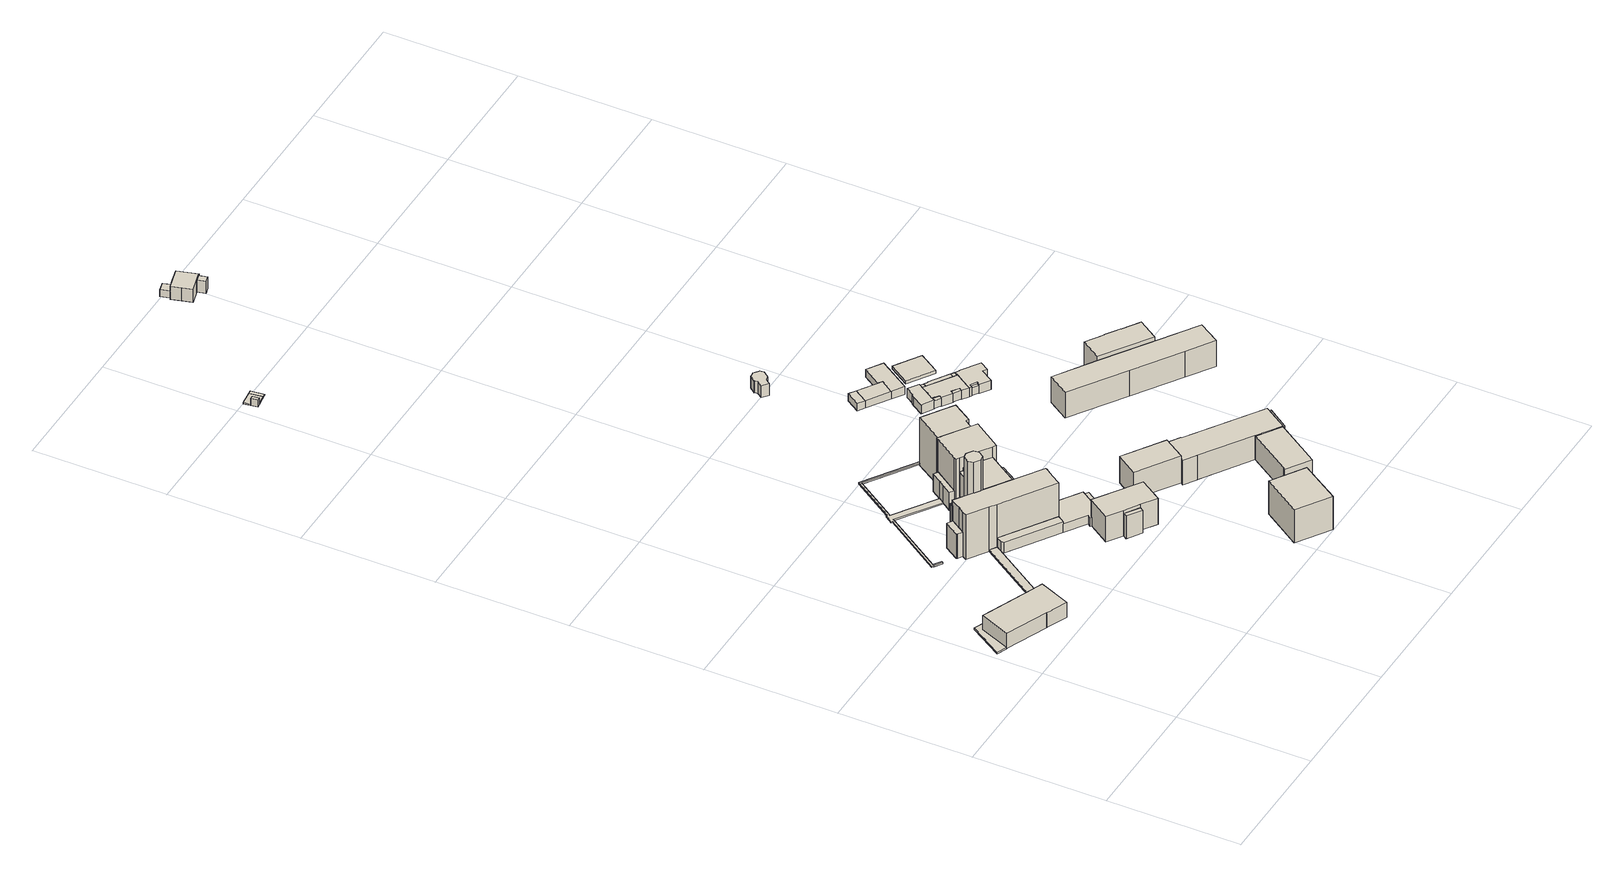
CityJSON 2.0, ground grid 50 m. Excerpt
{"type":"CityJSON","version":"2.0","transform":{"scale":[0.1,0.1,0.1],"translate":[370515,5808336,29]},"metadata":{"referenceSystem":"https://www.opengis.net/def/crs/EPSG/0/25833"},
"CityObjects":{
"building1":{"type":"Building","attributes":{"Gemeindeschluessel":"11000006","BezugspunktDach":"2200","function":"31001_3211","measuredHeight":6.89,"storeysAboveGround":1},"address":[{"country":"Germany","locality":"Berlin","thoroughfareNumber":"36B (1)","thoroughfareName":"Königstraße"}],"geometry":[{"type":"Solid","lod":"1","boundaries":[[[[0,1,2,3,4,5,6,7,8]],[[9,10,11,12,13,14,15,16,17]],[[9,17,8,7]],[[10,9,7,6]],[[11,10,6,5]],[[12,11,5,4]],[[13,12,4,3]],[[14,13,3,2]],[[15,14,2,1]],[[16,15,1,0]],[[17,16,0,8]]]]}]},
"building2":{"type":"Building","attributes":{"Gemeindeschluessel":"11000006","BezugspunktDach":"2200","function":"51009_1610","measuredHeight":0.517,"storeysAboveGround":0},"address":[{"country":"Germany","locality":"Berlin"}],"geometry":[{"type":"Solid","lod":"1","boundaries":[[[[18,19,20,21,22,23,24,25,26,27,28]],[[29,30,31,32,33,34,35,36,37,38,39]],[[29,39,28,27]],[[30,29,27,26]],[[31,30,26,25]],[[32,31,25,24]],[[33,32,24,23]],[[34,33,23,22]],[[35,34,22,21]],[[36,35,21,20]],[[37,36,20,19]],[[38,37,19,18]],[[39,38,18,28]]]]}]},
"building3":{"type":"Building","attributes":{"Gemeindeschluessel":"11000006","BezugspunktDach":"2200","function":"51009_1610","measuredHeight":0.53,"storeysAboveGround":0},"address":[{"country":"Germany","locality":"Berlin"}],"geometry":[{"type":"Solid","lod":"1","boundaries":[[[[40,41,42,43,44,45,46,47,48,49,50,51,52,53,54,55,56,57,58,59,60]],[[61,62,63,64,65,66,67,68,69,70,71,72,73,74,75,76,77,78,79,80,81]],[[61,81,60,59]],[[62,61,59,58]],[[63,62,58,57]],[[64,63,57,56]],[[65,64,56,55]],[[66,65,55,54]],[[67,66,54,53]],[[68,67,53,52]],[[69,68,52,51]],[[70,69,51,50]],[[71,70,50,49]],[[72,71,49,48]],[[73,72,48,47]],[[74,73,47,46]],[[75,74,46,45]],[[76,75,45,44]],[[77,76,44,43]],[[78,77,43,42]],[[79,78,42,41]],[[80,79,41,40]],[[81,80,40,60]]]]}]},
"building4":{"type":"Building","attributes":{"name":"Jagdschloss Glienicke (Internationale Begegnungsstätte)","Gemeindeschluessel":"11000006","function":"31001_3031"},"address":[{"country":"Germany","locality":"Berlin","thoroughfareNumber":"36B","thoroughfareName":"Königstraße"}],"children":["building4-1","building4-2","building4-3","building4-4","building4-5","building4-6","building4-7","building4-8","building4-9","building4-10","building4-11","building4-12","building4-13","building4-14","building4-15","building4-16"]},
"building4-1":{"type":"BuildingPart","attributes":{"BezugspunktDach":"2200","measuredHeight":31.21,"storeysAboveGround":5},"parents":["building4"],"geometry":[{"type":"MultiSurface","lod":"1","boundaries":[[[82,83,84,85,86,87,88,89]],[[90,91,92,93,94,95,96,97]],[[90,97,89,88]],[[91,90,88,87]],[[92,91,87,86]],[[98,99,86,85]],[[100,101,85,84]],[[102,103,84,83]],[[96,104,105,95,83,82]],[[106,107,108,82,89]],[[93,92,99,98]],[[94,93,101,100]],[[95,94,103,102]],[[95,105,104,96]],[[97,96,108,107,106]]]}]},
"building4-2":{"type":"BuildingPart","attributes":{"BezugspunktDach":"2200","measuredHeight":17.56,"storeysAboveGround":5},"parents":["building4"],"geometry":[{"type":"MultiSurface","lod":"1","boundaries":[[[109,110,111,112,113,114,115]],[[116,117,118,119,120,121,122]],[[116,122,115,114]],[[117,116,114,113]],[[118,117,113,112]],[[119,118,112,111]],[[120,119,111,110]],[[121,120,110,109]],[[123,121,109,115,122]]]}]},
"building4-3":{"type":"BuildingPart","attributes":{"BezugspunktDach":"2200","measuredHeight":5.27,"storeysAboveGround":5},"parents":["building4"],"geometry":[{"type":"MultiSurface","lod":"1","boundaries":[[[124,125,126,127,128,129,130,131,132,133,134]],[[135,136,137,138,139,140,141,142,143,144,145]],[[137,136,132,131]],[[146,147,137,131,130]],[[148,146,138,130,129]],[[140,139,129,128]],[[143,142,126,125]],[[144,143,125,124]],[[145,144,124,134]],[[134,133,135,145]],[[138,137,147,146]],[[139,138,146,148]],[[140,128,127,141]],[[142,141,127,126]]]}]},
"building4-4":{"type":"BuildingPart","attributes":{"BezugspunktDach":"2200","measuredHeight":2.59,"storeysAboveGround":5},"parents":["building4"],"geometry":[{"type":"MultiSurface","lod":"1","boundaries":[[[149,150,151,152,153,154,155,156,157,158,147,148]],[[137,159,160,161,162,163,164,165,166,167,168,139]],[[159,137,147,158]],[[160,159,158,157]],[[161,160,157,156]],[[162,161,156,155]],[[163,162,155,154]],[[164,163,154,153]],[[165,164,153,152]],[[166,165,152,151]],[[167,166,151,150]],[[168,167,150,149]],[[139,168,149,148]],[[169,137,170,138,146,147]],[[139,148,146,138]]]}]},
"building4-5":{"type":"BuildingPart","attributes":{"BezugspunktDach":"2200","measuredHeight":12.16,"storeysAboveGround":5},"parents":["building4"],"geometry":[{"type":"MultiSurface","lod":"1","boundaries":[[[171,172,173,174,175,176,177,178,179]],[[180,181,182,183,184,185,186,187,188]],[[180,188,179,178]],[[189,127,126,178,177]],[[181,180,142,141]],[[128,127,177,176]],[[182,181,141,140]],[[183,182,176,175]],[[184,183,175,174]],[[185,184,174,173]],[[186,185,173,172]],[[187,190,191,172,171]],[[188,187,171,179]],[[141,142,126,127,189]],[[140,141,127,128]],[[186,191,190,187]]]}]},
"building4-6":{"type":"BuildingPart","attributes":{"BezugspunktDach":"2200","measuredHeight":9.57,"storeysAboveGround":5},"parents":["building4"],"geometry":[{"type":"MultiSurface","lod":"1","boundaries":[[[192,191,190,193]],[[187,186,194,195]],[[187,195,193,190]],[[194,186,191,192]],[[195,194,192,193]],[[196,186,187,190,191]]]}]},
"building4-7":{"type":"BuildingPart","attributes":{"BezugspunktDach":"2200","measuredHeight":10.25,"storeysAboveGround":5},"parents":["building4"],"geometry":[{"type":"MultiSurface","lod":"1","boundaries":[[[197,198,199,200,201,202]],[[203,204,205,206,207,208]],[[203,208,202,201]],[[204,203,201,200]],[[205,204,200,199]],[[207,206,198,197]],[[208,207,197,202]],[[209,210,198,206]],[[205,199,210,209]]]}]},
"building4-8":{"type":"BuildingPart","attributes":{"BezugspunktDach":"2200","measuredHeight":16.36,"storeysAboveGround":5},"parents":["building4"],"geometry":[{"type":"MultiSurface","lod":"1","boundaries":[[[107,106,211,212]],[[213,214,215,216]],[[213,216,212,211]],[[214,213,211,106]],[[215,214,106,97,96,107]],[[107,96,97,106]],[[216,215,217,107,212]]]}]},
"building4-9":{"type":"BuildingPart","attributes":{"BezugspunktDach":"2200","measuredHeight":20.99,"storeysAboveGround":5},"parents":["building4"],"geometry":[{"type":"MultiSurface","lod":"1","boundaries":[[[218,219,220,221,222,223,101,100]],[[224,225,226,227,228,229,230,231]],[[224,231,94,93]],[[232,98,224,101,223]],[[228,227,221,220]],[[233,234,228,220,219]],[[235,233,229,219,218]],[[231,103,235,230,218,100]],[[93,94,100,101]],[[225,224,98,232]],[[226,236,237,222]],[[225,223,237,236]],[[238,227,226,222,221]],[[229,228,234,233]],[[230,229,233,235]],[[230,235,103,231]]]}]},
"building4-10":{"type":"BuildingPart","attributes":{"BezugspunktDach":"2200","measuredHeight":16.24,"storeysAboveGround":5},"parents":["building4"],"geometry":[{"type":"Solid","lod":"1","boundaries":[[[[98,232,239,99]],[[240,225,224,241]],[[240,241,99,239]],[[241,224,98,93,92,99]],[[240,239,232,225]],[[224,225,232,98]],[[99,92,93,98]]]]}]},
"building4-11":{"type":"BuildingPart","attributes":{"BezugspunktDach":"2200","measuredHeight":4.38,"storeysAboveGround":5},"parents":["building4"],"geometry":[{"type":"MultiSurface","lod":"1","boundaries":[[[242,243,244,245,246]],[[247,135,145,248,249]],[[247,249,246,245]],[[145,134,133,244,243]],[[248,145,243,242]],[[249,248,242,246]],[[135,247,250,245,244]],[[135,133,134,145]]]}]},
"building4-12":{"type":"BuildingPart","attributes":{"BezugspunktDach":"2200","measuredHeight":7.49,"storeysAboveGround":5},"parents":["building4"],"geometry":[{"type":"Solid","lod":"1","boundaries":[[[[251,252,253,254,255,256]],[[257,258,259,260,261,262]],[[257,262,256,255]],[[258,257,255,254]],[[259,258,254,253]],[[260,259,253,252]],[[262,261,251,256]],[[260,252,251,261]]]]}]},
"building4-13":{"type":"BuildingPart","attributes":{"BezugspunktDach":"2200","measuredHeight":16.71,"storeysAboveGround":5},"parents":["building4"],"geometry":[{"type":"MultiSurface","lod":"1","boundaries":[[[263,264,265,266,234,233,103,102]],[[231,229,228,267,268,269,270,271]],[[231,271,95,94,103]],[[267,228,234,266]],[[268,267,266,265]],[[269,268,265,264]],[[270,269,264,263]],[[263,272,270]],[[102,103,94,95]],[[273,229,230,235,233]],[[231,103,235,230]],[[228,229,233,234]]]}]},
"building4-14":{"type":"BuildingPart","attributes":{"BezugspunktDach":"2200","measuredHeight":21.12,"storeysAboveGround":5},"parents":["building4"],"geometry":[{"type":"MultiSurface","lod":"1","boundaries":[[[274,275,276,277,278,279,280,281,282]],[[283,122,120,284,285,286,287,288,289]],[[283,289,282,281]],[[122,283,281,280]],[[110,109,115,280,279]],[[284,120,279,278]],[[285,284,278,277]],[[286,285,277,276]],[[287,286,276,275]],[[288,287,275,274]],[[120,121,109,110]],[[121,122,115,109]],[[290,291,282,289]],[[288,274,291,292,290]]]}]},
"building4-15":{"type":"BuildingPart","attributes":{"BezugspunktDach":"2200","measuredHeight":27.35,"storeysAboveGround":5},"parents":["building4"],"geometry":[{"type":"MultiSurface","lod":"1","boundaries":[[[293,294,295,296,297,298,299,300,301,302,303,304,305]],[[306,307,308,309,289,290,288,310,311,227,236,240,312]],[[306,312,305,304]],[[252,251,304,303]],[[307,306,261,260]],[[308,307,303,302]],[[309,308,302,301]],[[289,309,301,300]],[[291,282,300,299]],[[313,274,291,290,299,298]],[[310,288,298,297]],[[311,310,297,296]],[[227,311,296,295]],[[237,222,226,222,221,295,294]],[[240,239,232,225,223,237,236,294,293]],[[312,240,293,305]],[[260,261,251,252]],[[290,289,282,291]],[[288,314,290,291,274,313]],[[236,226,222,237]],[[227,221,222,226]],[[236,237,223,225]],[[225,232,239,240]]]}]},
"building4-16":{"type":"BuildingPart","attributes":{"BezugspunktDach":"2200","measuredHeight":21.23,"storeysAboveGround":5},"parents":["building4"],"geometry":[{"type":"MultiSurface","lod":"1","boundaries":[[[315,316,317,318,319,320,105,104,321,322,323,324,325]],[[206,209,205,216,215,271,270,326,327,328,329,330,331]],[[206,331,325,324]],[[210,198,206,209,206,324,323]],[[205,209,323,322],[205,199,210,209]],[[216,205,322,321]],[[107,212,216,321,104]],[[271,215,104,96,95,105]],[[272,263,102,105,320]],[[326,270,320,319]],[[332,132,333,319,318]],[[327,326,136,334]],[[328,327,334,135,133,332,318,317]],[[247,245,244,135,247,329,328,317,316]],[[330,329,316,315]],[[331,330,315,325]],[[209,206,198,210]],[[210,199,205,209]],[[215,216,212,107]],[[105,95,96,104]],[[270,271,102,263,272]],[[334,136,333,132,332]],[[332,133,135,334]],[[135,244,245,247]]]}]},
"building5":{"type":"Building","attributes":{"Gemeindeschluessel":"11000006","BezugspunktDach":"2200","function":"51009_1610","measuredHeight":3,"storeysAboveGround":0},"address":[{"country":"Germany","locality":"Berlin"}],"geometry":[{"type":"Solid","lod":"1","boundaries":[[[[335,336,337,338]],[[339,340,341,342]],[[339,342,338,337]],[[340,339,337,336]],[[341,340,336,335]],[[342,341,335,338]]]]}]},
"building6":{"type":"Building","attributes":{"Gemeindeschluessel":"11000006","BezugspunktDach":"2200","function":"31001_1000","measuredHeight":0.461,"storeysAboveGround":1},"address":[{"country":"Germany","locality":"Berlin","thoroughfareNumber":"36B (9)","thoroughfareName":"Königstraße"}],"geometry":[{"type":"Solid","lod":"1","boundaries":[[[[343,344,345,346,347,348,349]],[[350,351,352,340,339,342,353]],[[350,353,349,348]],[[351,350,348,347]],[[352,351,347,346]],[[340,352,346,345]],[[339,340,345,344]],[[342,339,344,343]],[[353,342,343,349]]]]}]},
"building7":{"type":"Building","attributes":{"Gemeindeschluessel":"11000006","BezugspunktDach":"2200","function":"51009_1610","measuredHeight":0.408,"storeysAboveGround":0},"address":[{"country":"Germany","locality":"Berlin"}],"geometry":[{"type":"Solid","lod":"1","boundaries":[[[[347,354,355,348]],[[356,357,358,359]],[[356,359,348,355]],[[357,356,355,354]],[[358,357,354,347]],[[359,358,347,348]]]]}]},
"building8":{"type":"Building","attributes":{"Gemeindeschluessel":"11000006","BezugspunktDach":"2200","function":"31001_2070","measuredHeight":17.35,"storeysAboveGround":2},"address":[{"country":"Germany","locality":"Berlin","thoroughfareNumber":"36B (2)","thoroughfareName":"Königstraße"}],"geometry":[{"type":"Solid","lod":"1","boundaries":[[[[360,361,362,363]],[[364,365,366,367]],[[364,367,363,362]],[[365,364,362,361]],[[366,365,361,360]],[[367,366,360,363]]]]}]},
"building9":{"type":"Building","attributes":{"Gemeindeschluessel":"11000006","function":"31001_2070"},"address":[{"country":"Germany","locality":"Berlin","thoroughfareNumber":"36B (4)","thoroughfareName":"Königstraße"}],"children":["building9-1","building9-2","building9-3","building9-4"]},
"building9-1":{"type":"BuildingPart","attributes":{"BezugspunktDach":"2200","measuredHeight":11.66,"storeysAboveGround":2},"parents":["building9"],"geometry":[{"type":"MultiSurface","lod":"1","boundaries":[[[368,369,370,371,372,373,374,375,376,377,378,379,380,381,382,383]],[[384,385,386,387,388,389,390,391,392,393,394,395,396,397,398,399]],[[384,399,383,382]],[[388,387,379,378]],[[389,388,378,377]],[[390,389,377,376]],[[391,390,376,375]],[[400,401,375,374]],[[402,400,374,373]],[[403,402,393,373,372]],[[395,394,372,371]],[[396,404,405,406,371,370]],[[397,396,370,369]],[[398,397,369,368]],[[399,398,368,383]],[[385,384,382,381]],[[386,385,381,380]],[[387,407,386,380,379]],[[392,391,401,400]],[[393,392,400,402]],[[394,393,402,403]],[[408,405,404,396]],[[408,395,409,406,405]]]}]},
"building9-2":{"type":"BuildingPart","attributes":{"BezugspunktDach":"2200","measuredHeight":11.99,"storeysAboveGround":2},"parents":["building9"],"geometry":[{"type":"MultiSurface","lod":"1","boundaries":[[[410,411,412,413]],[[414,387,384,415]],[[414,415,413,412]],[[387,414,412,411]],[[382,381,380,379,411,410]],[[415,384,410,413]],[[384,385,381,382]],[[385,416,386,380,381]],[[387,379,380,386]]]}]},
"building9-3":{"type":"BuildingPart","attributes":{"BezugspunktDach":"2200","measuredHeight":8.84,"storeysAboveGround":2},"parents":["building9"],"geometry":[{"type":"MultiSurface","lod":"1","boundaries":[[[417,418,401,403]],[[391,419,420,394]],[[419,391,401,418]],[[420,419,418,417]],[[394,420,417,403]],[[392,400,401,391]],[[393,402,400,392]],[[403,402,393,394]]]}]},
"building9-4":{"type":"BuildingPart","attributes":{"BezugspunktDach":"2200","measuredHeight":10.75,"storeysAboveGround":2},"parents":["building9"],"geometry":[{"type":"Solid","lod":"1","boundaries":[[[[421,406,405,404,422,423]],[[424,396,408,395,425,426]],[[424,426,423,422]],[[396,424,422,404]],[[425,395,406,421]],[[426,425,421,423]],[[408,396,404,405]],[[395,408,405,406]]]]}]},
"building10":{"type":"Building","attributes":{"Gemeindeschluessel":"11000006","BezugspunktDach":"2200","function":"51009_1610","measuredHeight":3.09,"storeysAboveGround":0},"address":[{"country":"Germany","locality":"Berlin"}],"geometry":[{"type":"Solid","lod":"1","boundaries":[[[[427,428,429,430]],[[431,432,433,434]],[[431,434,430,429]],[[432,431,429,428]],[[433,432,428,427]],[[434,433,427,430]]]]}]},
"building11":{"type":"Building","attributes":{"Gemeindeschluessel":"11000006","BezugspunktDach":"2200","function":"31001_1000","measuredHeight":4.92,"storeysAboveGround":1},"address":[{"country":"Germany","locality":"Berlin","thoroughfareNumber":"36B (8)","thoroughfareName":"Königstraße"}],"geometry":[{"type":"Solid","lod":"1","boundaries":[[[[435,436,437,438,439,440,441,442,443,444,445,446,447]],[[448,449,450,451,452,453,454,455,456,457,458,459,460]],[[448,460,447,446]],[[449,448,446,445]],[[450,449,445,444]],[[451,450,444,443]],[[452,451,443,442]],[[453,452,442,441]],[[454,453,441,440]],[[455,454,440,439]],[[456,455,439,438]],[[457,456,438,437]],[[458,457,437,436]],[[459,458,436,435]],[[460,459,435,447]]]]}]},
"building12":{"type":"Building","attributes":{"Gemeindeschluessel":"11000006","BezugspunktDach":"2200","function":"51009_1610","measuredHeight":3.27,"storeysAboveGround":0},"address":[{"country":"Germany","locality":"Berlin"}],"geometry":[{"type":"Solid","lod":"1","boundaries":[[[[461,462,463,464]],[[465,466,467,468]],[[465,468,464,463]],[[466,465,463,462]],[[467,466,462,461]],[[468,467,461,464]]]]}]},
"building13":{"type":"Building","attributes":{"Gemeindeschluessel":"11000006","BezugspunktDach":"2200","function":"31001_2463","measuredHeight":3.05,"storeysAboveGround":1},"address":[{"country":"Germany","locality":"Berlin","thoroughfareNumber":"36B (6)","thoroughfareName":"Königstraße"}],"geometry":[{"type":"Solid","lod":"1","boundaries":[[[[469,470,471,428,427]],[[432,472,473,474,433]],[[432,433,427,428]],[[472,432,428,471]],[[473,472,471,470]],[[474,473,470,469]],[[433,474,469,427]]]]}]},
"building14":{"type":"Building","attributes":{"Gemeindeschluessel":"11000006","BezugspunktDach":"2200","function":"51009_1610","measuredHeight":3.47,"storeysAboveGround":0},"address":[{"country":"Germany","locality":"Berlin"}],"geometry":[{"type":"Solid","lod":"1","boundaries":[[[[475,476,477,478]],[[479,480,481,482]],[[479,482,478,477]],[[480,479,477,476]],[[481,480,476,475]],[[482,481,475,478]]]]}]},
"building15":{"type":"Building","attributes":{"Gemeindeschluessel":"11000006","BezugspunktDach":"2200","function":"51009_1610","measuredHeight":3.46,"storeysAboveGround":0},"address":[{"country":"Germany","locality":"Berlin"}],"geometry":[{"type":"Solid","lod":"1","boundaries":[[[[483,484,485,486,487,488]],[[489,490,491,492,493,494]],[[489,494,488,487]],[[490,489,487,486]],[[491,490,486,485]],[[492,491,485,484]],[[493,492,484,483]],[[494,493,483,488]]]]}]},
"building16":{"type":"Building","attributes":{"Gemeindeschluessel":"11000006","function":"31001_1010"},"address":[{"country":"Germany","locality":"Berlin","thoroughfareNumber":"36B (5)","thoroughfareName":"Königstraße"}],"children":["building16-1","building16-2","building16-3","building16-4"]},
"building16-1":{"type":"BuildingPart","attributes":{"BezugspunktDach":"2200","measuredHeight":4.57,"storeysAboveGround":1},"parents":["building16"],"geometry":[{"type":"MultiSurface","lod":"1","boundaries":[[[495,496,478,477,476,475,497,498,499,500,501,502,503]],[[504,505,506,507,508,509,510,511,512,513,514,515,516]],[[503,516,503,502]],[[517,502,504,518,505,504,502,501]],[[506,519,520,521,493,522,523,505,501,500]],[[507,506,500,499]],[[524,525,508,507,499,498],[525,524,499,507]],[[509,497,498,508,498,497]],[[510,509,497,475]],[[511,510,475,476]],[[512,511,476,477]],[[513,512,477,478]],[[514,513,478,496]],[[515,514,496,495]],[[516,515,495,503]],[[504,516,503,502]],[[505,518,517,501]],[[518,504,502,517]],[[523,522,520,519,506]],[[522,493,521,520,526]],[[508,525,524,498]],[[524,525,507,499]],[[508,498,497,509,527]]]}]},
"building16-2":{"type":"BuildingPart","attributes":{"BezugspunktDach":"2200","measuredHeight":4.42,"storeysAboveGround":1},"parents":["building16"],"geometry":[{"type":"MultiSurface","lod":"1","boundaries":[[[528,529,530,531,532,533,534,535,536,537,538,539,499,524,497]],[[525,507,540,541,542,543,544,545,546,547,548,549,550,551,509]],[[540,507,499,539]],[[541,540,539,538]],[[542,541,538,537]],[[543,542,537,536]],[[544,543,536,535]],[[545,544,535,534]],[[546,545,534,533]],[[547,546,533,532]],[[548,547,532,531]],[[549,548,531,530]],[[550,549,530,529]],[[551,550,529,528]],[[509,551,528,497]],[[525,508,498,524]],[[509,497,498,508]],[[507,525,524,499]]]}]},
"building16-3":{"type":"BuildingPart","attributes":{"BezugspunktDach":"2200","measuredHeight":3.6,"storeysAboveGround":1},"parents":["building16"],"geometry":[{"type":"Solid","lod":"1","boundaries":[[[[520,519,552,553,554,555,521]],[[492,491,490,556,506,522,493]],[[492,493,521,555]],[[491,492,555,554]],[[490,491,554,553]],[[556,490,553,552]],[[506,556,552,519]],[[522,506,519,520]],[[493,522,520,521]]]]}]},
"building16-4":{"type":"BuildingPart","attributes":{"BezugspunktDach":"2200","measuredHeight":4.36,"storeysAboveGround":1},"parents":["building16"],"geometry":[{"type":"MultiSurface","lod":"1","boundaries":[[[557,503,517,501,558,559,560,561,562,563,564]],[[565,566,567,568,489,494,505,518,516,569,570]],[[565,570,564,563]],[[566,565,563,562]],[[567,566,562,561]],[[568,567,561,560]],[[489,568,560,559]],[[494,489,559,558]],[[505,494,558,501]],[[569,516,503,557]],[[570,569,557,564]],[[518,505,501,517]],[[516,504,502,503]],[[518,517,502,504]]]}]},
"building17":{"type":"Building","attributes":{"Gemeindeschluessel":"11000006","BezugspunktDach":"2200","function":"31001_2523","measuredHeight":3.2,"storeysAboveGround":1},"address":[{"country":"Germany","locality":"Berlin","thoroughfareNumber":"36B (10)","thoroughfareName":"Königstraße"}],"geometry":[{"type":"Solid","lod":"1","boundaries":[[[[571,572,573,574,575,576]],[[473,472,577,578,579,474]],[[473,474,576,575]],[[472,473,575,574]],[[577,472,574,573]],[[578,577,573,572]],[[579,578,572,571]],[[474,579,571,576]]]]}]},
"building18":{"type":"Building","attributes":{"Gemeindeschluessel":"11000006","BezugspunktDach":"2200","function":"51009_1610","measuredHeight":3.11,"storeysAboveGround":0},"address":[{"country":"Germany","locality":"Berlin"}],"geometry":[{"type":"Solid","lod":"1","boundaries":[[[[580,581,582,583]],[[584,585,586,587]],[[584,587,583,582]],[[585,584,582,581]],[[586,585,581,580]],[[587,586,580,583]]]]}]},
"building19":{"type":"Building","attributes":{"Gemeindeschluessel":"11000006","function":"31001_3030"},"address":[{"country":"Germany","locality":"Berlin","thoroughfareNumber":"35D","thoroughfareName":"Königstraße"}],"children":["building19-1","building19-2"]},
"building19-1":{"type":"BuildingPart","attributes":{"BezugspunktDach":"2200","measuredHeight":5.9,"storeysAboveGround":2},"parents":["building19"],"geometry":[{"type":"MultiSurface","lod":"1","boundaries":[[[588,589,590,591,592,593,594,595,596]],[[597,598,599,600,601,602,603,604,605]],[[606,607,596,595]],[[597,605,608,609,610]],[[598,597,595,594]],[[599,598,594,593]],[[600,599,593,592]],[[601,600,592,591]],[[602,601,591,590]],[[603,602,590,589]],[[604,603,589,588]],[[605,604,588,596]],[[610,609,608,607,606]]]}]},
"building19-2":{"type":"BuildingPart","attributes":{"BezugspunktDach":"2200","measuredHeight":3.01,"storeysAboveGround":2},"parents":["building19"],"geometry":[{"type":"Solid","lod":"1","boundaries":[[[[607,606,611,612,613]],[[614,615,609,608,616]],[[614,616,613,612]],[[615,614,612,611]],[[609,615,611,606]],[[616,608,607,613]],[[608,609,606,607]]]]}]},
"building20":{"type":"Building","attributes":{"Gemeindeschluessel":"11000006","BezugspunktDach":"2200","function":"51009_1610","measuredHeight":4.97,"storeysAboveGround":0},"address":[{"country":"Germany","locality":"Berlin"}],"geometry":[{"type":"Solid","lod":"1","boundaries":[[[[617,618,619,620]],[[621,622,623,624]],[[621,624,620,619]],[[622,621,619,618]],[[623,622,618,617]],[[624,623,617,620]]]]}]},
"building21":{"type":"Building","attributes":{"Gemeindeschluessel":"11000006","BezugspunktDach":"2200","function":"51009_1610","measuredHeight":3.44,"storeysAboveGround":0},"address":[{"country":"Germany","locality":"Berlin"}],"geometry":[{"type":"Solid","lod":"1","boundaries":[[[[625,626,627,628,629,630]],[[631,632,633,634,635,636]],[[631,636,630,629]],[[632,631,629,628]],[[633,632,628,627]],[[634,633,627,626]],[[635,634,626,625]],[[636,635,625,630]]]]}]},
"building22":{"type":"Building","attributes":{"Gemeindeschluessel":"11000006","BezugspunktDach":"2200","function":"31001_1000","measuredHeight":1.31,"storeysAboveGround":1},"address":[{"country":"Germany","locality":"Berlin","thoroughfareNumber":"36B (7)","thoroughfareName":"Königstraße"}],"geometry":[{"type":"Solid","lod":"1","boundaries":[[[[637,638,639,640]],[[641,642,643,644]],[[641,644,640,639]],[[642,641,639,638]],[[643,642,638,637]],[[644,643,637,640]]]]}]},
"building23":{"type":"Building","attributes":{"Gemeindeschluessel":"11000006","function":"31001_2070"},"address":[{"country":"Germany","locality":"Berlin","thoroughfareNumber":"36B (3)","thoroughfareName":"Königstraße"}],"children":["building23-1","building23-2"]},
"building23-1":{"type":"BuildingPart","attributes":{"BezugspunktDach":"2200","measuredHeight":11.69,"storeysAboveGround":2},"parents":["building23"],"geometry":[{"type":"MultiSurface","lod":"1","boundaries":[[[645,646,647,648,649,650,651,652]],[[653,654,655,656,657,658,659,660]],[[653,660,652,651]],[[654,653,651,650]],[[656,655,649,648]],[[657,656,648,647]],[[658,657,647,646]],[[659,658,646,645]],[[660,659,645,652]],[[655,661,654,662,650,649]]]}]},
"building23-2":{"type":"BuildingPart","attributes":{"BezugspunktDach":"2200","measuredHeight":12.95,"storeysAboveGround":2},"parents":["building23"],"geometry":[{"type":"MultiSurface","lod":"1","boundaries":[[[663,664,665,666,667,668,669,670]],[[671,672,673,674,675,676,655,654]],[[671,654,670,669]],[[672,671,669,668]],[[673,672,668,667]],[[674,673,667,666]],[[675,674,666,665]],[[676,675,665,664]],[[655,676,664,663]],[[650,649,677,663,670]],[[654,655,677,649,650]]]}]}
},
"vertices":[
[204,589,87],[203,589,87],[282,556,87],[330,672,87],[330,673,87],[291,689,87],[290,689,87],[91,770,87],[44,655,87],[91,770,24],[290,689,24],[291,689,24],[330,673,24],[330,672,24],[282,556,24],[203,589,24],[204,589,24],[44,655,24],
[44,655,29],[91,770,29],[290,689,29],[291,689,29],[330,673,29],[487,910,29],[499,929,29],[474,946,29],[314,704,29],[84,798,29],[6,670,29],[84,798,23],[314,704,23],[474,946,23],[499,929,23],[487,910,23],[330,673,23],[291,689,23],[290,689,23],[91,770,23],[44,655,23],[6,670,23],
[315,1068,30],[342,1049,30],[346,1055,30],[317,1074,30],[464,1293,30],[465,1295,30],[468,1299,30],[623,1195,30],[638,1216,30],[482,1320,30],[486,1325,30],[591,1482,30],[772,1361,30],[795,1346,30],[799,1352,30],[589,1491,30],[480,1329,30],[476,1331,30],[455,1300,30],[459,1297,30],[308,1072,30],[459,1297,25],[455,1300,25],[476,1331,25],[480,1329,25],[589,1491,25],[799,1352,25],[795,1346,25],[772,1361,25],[591,1482,25],[486,1325,25],[482,1320,25],[638,1216,25],[623,1195,25],[468,1299,25],[465,1295,25],[464,1293,25],[317,1074,25],[346,1055,25],[342,1049,25],[315,1068,25],[308,1072,25],
[516,1026,338],[539,1010,338],[559,1014,338],[574,1036,338],[570,1055,338],[546,1071,338],[527,1067,338],[512,1045,338],[527,1067,26],[546,1071,26],[570,1055,26],[574,1036,26],[559,1014,26],[539,1010,26],[516,1026,26],[512,1045,26],[574,1036,184],[570,1055,184],[559,1014,198],[574,1036,198],[539,1010,189],[559,1014,189],[516,1026,210],[539,1010,210],[512,1045,186],[516,1026,186],[516,1026,147],
[825,1327,178],[855,1307,178],[867,1324,178],[837,1344,178],[806,1364,178],[799,1352,178],[795,1346,178],[799,1352,22],[806,1364,22],[837,1344,22],[867,1324,22],[855,1307,22],[825,1327,22],[795,1346,22],[810,1337,22],
[753,722,60],[745,710,60],[749,707,60],[752,711,60],[784,689,60],[817,738,60],[822,746,60],[855,795,60],[740,871,60],[693,801,60],[675,774,60],[693,801,24],[740,871,24],[855,795,24],[822,746,24],[817,738,24],[784,689,24],[752,711,24],[749,707,24],[745,710,24],[753,722,24],[675,774,24],[822,746,50],[855,795,50],[817,738,50],
[821,736,50],[824,734,50],[827,733,50],[830,733,50],[834,733,50],[837,734,50],[840,736,50],[843,738,50],[845,741,50],[873,783,50],[873,783,24],[845,741,24],[843,738,24],[840,736,24],[837,734,24],[834,733,24],[830,733,24],[827,733,24],[824,734,24],[821,736,24],[855,795,28],[842,776,24],
[751,590,132],[803,555,132],[803,556,132],[859,518,132],[915,602,132],[784,689,132],[752,711,132],[749,707,132],[696,627,132],[749,707,23],[752,711,23],[784,689,23],[915,602,23],[859,518,23],[803,556,23],[803,555,23],[751,590,23],[696,627,23],[752,711,28],[751,590,119],[803,555,119],
[794,541,119],[742,576,119],[794,541,23],[742,576,23],[803,555,68],
[393,1021,125],[410,1010,125],[448,1067,125],[431,1078,125],[426,1078,125],[392,1026,125],[426,1078,22],[431,1078,22],[448,1067,22],[410,1010,22],[393,1021,22],[392,1026,22],[425,1032,22],[425,1032,125],
[457,1082,186],[450,1070,186],[457,1082,22],[512,1045,22],[516,1026,22],[450,1070,22],[516,1026,86],
[605,983,198],[651,952,198],[696,1020,198],[726,1065,198],[680,1096,198],[634,1126,198],[574,1036,22],[634,1126,22],[680,1096,22],[726,1065,22],[696,1020,22],[651,952,22],[605,983,22],[559,1014,22],[634,1126,184],[651,952,189],[696,1020,189],[605,983,189],[675,1099,22],[675,1099,198],[726,1065,127],
[623,1133,184],[623,1133,22],[570,1055,22],
[489,897,68],[675,774,68],[693,801,68],[499,929,68],[487,910,68],[499,929,24],[489,897,24],[487,910,24],[499,929,61],
[614,1149,104],[677,1242,104],[662,1252,104],[638,1216,104],[623,1195,104],[599,1159,104],[623,1195,29],[638,1216,29],[662,1252,29],[677,1242,29],[614,1149,29],[599,1159,29],
[742,875,189],[750,887,189],[661,946,189],[705,1014,189],[705,1014,22],[661,946,22],[750,887,22],[742,875,22],[539,1010,22],[742,875,165],[651,952,61],
[798,1173,223],[828,1218,223],[838,1212,223],[886,1286,223],[877,1292,223],[855,1307,223],[795,1346,223],[772,1361,223],[695,1241,223],[772,1361,22],[877,1292,22],[886,1286,22],[838,1212,22],[828,1218,22],[798,1173,22],[695,1241,22],[747,1207,22],[747,1207,223],[747,1207,130],
[623,1133,242],[675,1099,242],[726,1065,242],[739,1057,242],[811,1164,242],[798,1173,242],[747,1207,242],[695,1241,242],[695,1240,242],[682,1250,242],[677,1242,242],[614,1149,242],[610,1142,242],[614,1149,22],[677,1242,22],[682,1250,22],[695,1240,22],[811,1164,22],[739,1057,22],[610,1142,22],[798,1173,44],[755,1201,22],
[474,946,210],[499,929,210],[693,801,210],[717,838,210],[740,871,210],[742,875,210],[450,1070,210],[448,1067,210],[425,1032,210],[410,1010,210],[400,995,210],[740,871,22],[717,838,22],[693,801,22],[499,929,22],[474,946,22],[400,995,22],[717,838,60],[740,871,40],[717,838,24],
[7,3425,75],[19,3427,75],[16,3452,75],[4,3450,75],[16,3452,45],[19,3427,45],[7,3425,45],[4,3450,45],
[4,3450,50],[16,3452,50],[19,3427,50],[49,3431,50],[59,3432,50],[52,3483,50],[0,3477,50],[52,3483,45],[59,3432,45],[49,3431,45],[0,3477,45],
[72,3434,50],[66,3485,50],[66,3485,46],[72,3434,46],[59,3432,46],[52,3483,46],
[1121,3,145],[1217,151,145],[1096,230,145],[998,84,145],[1096,230,6],[1217,151,6],[1121,3,6],[998,84,6],
[1135,517,118],[1135,518,118],[1319,397,118],[1406,340,118],[1412,348,118],[1417,356,118],[1454,412,118],[1465,428,118],[1195,607,118],[1196,609,118],[1151,638,118],[1150,637,118],[1139,620,118],[1102,563,118],[1097,556,118],[1090,546,118],[1097,556,16],[1102,563,16],[1139,620,16],[1150,637,16],[1151,638,16],[1196,609,16],[1195,607,16],[1465,428,16],[1454,412,16],[1417,356,16],[1412,348,16],[1406,340,16],[1319,397,16],[1135,518,16],[1135,517,16],[1090,546,16],[1454,412,105],[1465,428,105],[1417,356,105],[1412,348,105],[1319,397,115],[1363,368,115],[1406,340,115],[1148,633,16],[1363,368,16],[1406,340,92],
[1097,556,129],[1150,637,129],[1002,735,129],[948,655,129],[1002,735,16],[948,655,16],[1108,572,16],
[1423,341,105],[1477,420,105],[1477,420,16],[1423,341,16],
[1295,171,115],[1212,235,115],[1207,228,115],[1212,235,16],[1295,171,16],[1207,228,16],
[949,1656,60],[982,1707,60],[957,1723,60],[924,1672,60],[957,1723,29],[982,1707,29],[949,1656,29],[924,1672,29],
[866,1970,75],[869,1974,75],[880,1988,75],[895,1990,75],[913,2014,75],[911,2028,75],[891,2044,75],[874,2042,75],[873,2043,75],[854,2020,75],[856,2019,75],[858,2008,75],[843,1988,75],[858,2008,26],[856,2019,26],[854,2020,26],[873,2043,26],[874,2042,26],[891,2044,26],[911,2028,26],[913,2014,26],[895,1990,26],[880,1988,26],[869,1974,26],[866,1970,26],[843,1988,26],
[1070,1435,67],[1078,1446,67],[1054,1462,67],[1047,1450,67],[1054,1462,35],[1078,1446,35],[1070,1435,35],[1047,1450,35],
[1033,1602,60],[1066,1652,60],[1051,1662,60],[1051,1662,29],[1066,1652,29],[1033,1602,29],
[1133,1394,70],[1141,1405,70],[1115,1422,70],[1107,1411,70],[1115,1422,35],[1141,1405,35],[1133,1394,35],[1107,1411,35],
[1100,1508,66],[1109,1522,66],[1123,1513,66],[1125,1515,66],[1098,1532,66],[1087,1516,66],[1098,1532,32],[1125,1515,32],[1123,1513,32],[1109,1522,32],[1100,1508,32],[1087,1516,32],
[1078,1446,70],[1070,1435,70],[1158,1378,70],[1182,1416,70],[1200,1443,70],[1186,1452,70],[1088,1516,70],[1071,1489,70],[1054,1462,70],[1071,1489,32],[1088,1516,32],[1186,1452,32],[1200,1443,32],[1182,1416,32],[1158,1378,32],[1133,1394,32],[1141,1405,32],[1115,1422,32],[1107,1411,32],[1070,1435,32],[1078,1446,32],[1054,1462,32],[1072,1491,70],[1072,1491,32],[1186,1452,68],[1134,1486,68],[1100,1508,68],[1134,1486,32],[1173,1460,32],[1187,1423,70],[1187,1423,32],[1134,1486,36],[1170,1397,32],
[1166,1373,70],[1173,1384,70],[1197,1368,70],[1190,1357,70],[1226,1332,70],[1256,1378,70],[1257,1380,70],[1273,1370,70],[1294,1404,70],[1224,1450,70],[1223,1448,70],[1209,1457,70],[1209,1457,32],[1223,1448,32],[1224,1450,32],[1294,1404,32],[1273,1370,32],[1257,1380,32],[1256,1378,32],[1226,1332,32],[1190,1357,32],[1197,1368,32],[1173,1384,32],[1166,1373,32],
[1197,1468,68],[1125,1515,68],[1123,1513,68],[1109,1522,68],[1197,1468,32],
[1047,1450,70],[1087,1516,70],[1098,1532,70],[1060,1558,70],[1040,1526,70],[1038,1528,70],[1031,1518,70],[1005,1477,70],[1031,1518,32],[1038,1528,32],[1040,1526,32],[1060,1558,32],[1047,1450,32],[1005,1477,32],
[1075,1574,61],[1153,1694,61],[1096,1731,61],[1051,1662,61],[1066,1652,61],[1033,1602,61],[1096,1731,29],[1153,1694,29],[1075,1574,29],
[1190,1357,65],[1197,1368,65],[1173,1384,65],[1166,1373,65],[1173,1384,33],[1197,1368,33],[1190,1357,33],[1166,1373,33],
[382,3905,106],[392,3868,106],[445,3882,106],[468,3888,106],[474,3889,106],[464,3927,106],[453,3965,106],[404,3952,106],[371,3943,106],[404,3952,52],[453,3965,52],[464,3927,52],[474,3889,52],[468,3888,52],[445,3882,52],[392,3868,52],[382,3905,52],[371,3943,52],[404,3952,87],[371,3943,87],[371,3943,57],[404,3952,57],[404,3952,64],
[395,3985,87],[365,3977,87],[362,3976,87],[365,3977,57],[395,3985,57],[362,3976,57],
[453,3851,103],[478,3858,103],[469,3888,103],[445,3882,103],[469,3888,53],[478,3858,53],[453,3851,53],[445,3882,53],
[1200,1443,67],[1209,1457,67],[1223,1448,67],[1224,1450,67],[1197,1468,67],[1186,1452,67],[1197,1468,33],[1224,1450,33],[1223,1448,33],[1209,1457,33],[1200,1443,33],[1186,1452,33],
[1212,1531,49],[1261,1607,49],[1166,1668,49],[1117,1593,49],[1166,1668,36],[1261,1607,36],[1212,1531,36],[1117,1593,36],
[1414,913,135],[1588,797,135],[1685,733,135],[1738,814,135],[1589,912,135],[1409,1032,135],[1263,1128,135],[1210,1048,135],[1263,1128,27],[1409,1032,27],[1589,912,27],[1738,814,27],[1685,733,27],[1588,797,27],[1414,913,27],[1210,1048,27],[1555,935,27],[1409,1032,105],
[1589,912,152],[1639,988,152],[1575,1030,152],[1576,1031,152],[1523,1066,152],[1522,1065,152],[1458,1107,152],[1409,1032,152],[1458,1107,27],[1522,1065,27],[1523,1066,27],[1576,1031,27],[1575,1030,27],[1639,988,27],[1589,912,82]
]}
